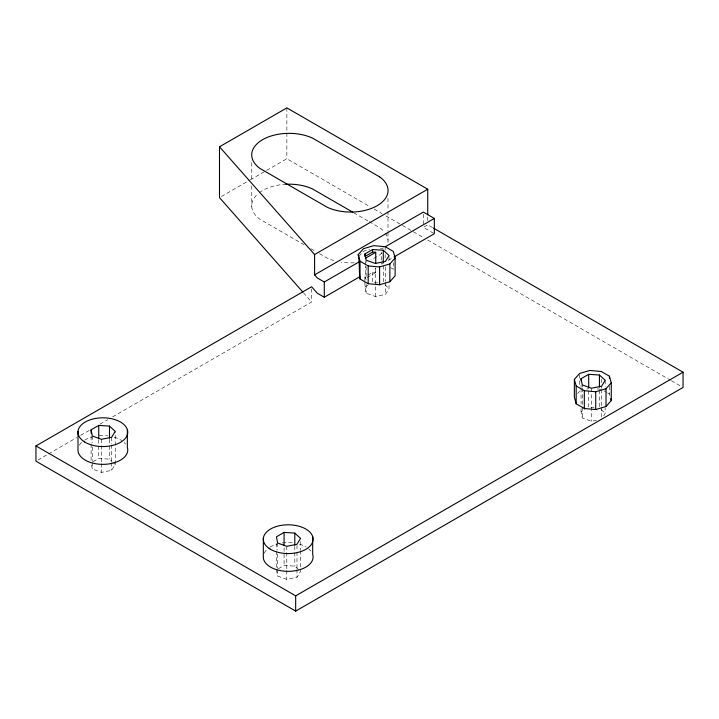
<?xml version="1.0" encoding="UTF-8"?>
<svg xmlns="http://www.w3.org/2000/svg" width="719" height="719" viewBox="0 0 719 719"><rect width="100%" height="100%" fill="white"/><g stroke="black" fill="none" stroke-linecap="round" stroke-linejoin="round"><path stroke-width="0.54" stroke-dasharray="3.6 2.7" d="M91.511 464.914L92.32 469.049L101.469 472.374L111.661 470.307L115.238 464.42L115.238 431.382M364.919 281.902L364.919 286.98L366.124 293.181L375.273 296.498L385.474 294.439L389.042 288.553L389.042 283.043M276.438 569.852L277.642 576.045L286.791 579.37L296.992 577.303L300.56 571.416L300.56 551.599M603.654 415.861L605.182 413.335L605.182 407.835M358.88 256.431L363.463 251.237L369.629 249.421M577.636 393.5L579.604 391.271M221.416 196.512L249.331 180.397M250.293 179.84L265.688 170.951M266.659 170.394L286.863 158.719L370.375 206.937M383.47 247.812L381.555 248.918L378.203 248.612M37.891 460.043L47.598 454.435M48.568 453.878L76.717 437.619M80.6 435.381L90.306 429.773M100.013 424.174L107.778 419.689M112.631 416.885L311.615 302.007L311.615 288.93M383.47 263.064L381.555 264.17L381.555 252.189M388.269 260.287L393.068 257.519M364.919 280.877L364.919 276.815L366.825 275.71M367.777 275.161L372.559 272.402L375.74 272.609L375.74 268.331M367.175 277.552L375.74 272.609M364.919 286.98L368.739 284.778M93.021 461.751L98.746 458.443L109.486 459.144L111.948 461.4M278.343 568.747L284.077 565.44L294.808 566.141L300.56 571.416M596.509 420.256L591.413 421.289L582.264 417.964L581.06 411.771L584.88 409.56M586.803 389.15L588.861 388.548M377.924 282.918L372.559 282.567L372.559 272.402M590.847 407.493L594.065 407.709M597.138 388.907L601.291 389.285M432.586 227.599L427.733 224.804L423.329 227.339L434.339 233.693M374.257 209.175L382.032 213.66M385.914 215.907L401.445 224.876M402.424 225.433L423.779 237.773M427.67 240.011L670.423 380.171M671.393 380.728L681.109 386.337M353.82 212.797L368.209 221.101M369.171 221.659L379.722 227.752A37.352 21.561 0 0 1 383.982 231.527M390.588 267.639L393.311 269.212L393.311 262.543M604.005 390.857L606.728 392.43M607.636 392.951L609.451 393.994L610.224 396.816M304.164 244.784L260.035 219.313A37.352 21.561 0 0 1 257.744 193.995M310.878 248.666L315.677 251.434M319.515 253.645L327.19 258.076A37.352 21.561 0 0 0 333.742 260.539M601.075 409.569L605.182 413.335M384.935 284.778L389.042 288.553M112.766 462.155L115.238 464.42M303.445 292.741L311.615 302.007M364.919 276.815L365.27 278.648L365.27 265.805M609.451 386.211L609.451 393.994M605.182 380.297L605.182 386.903M601.614 386.184L601.614 388.386M601.614 389.491L601.614 406.01M601.614 407.107L601.614 417.02M601.291 379.281L601.291 382.616M599.43 390.435L599.43 406.954M591.413 388.242L591.413 421.289M588.699 390.839L588.699 407.358M582.264 384.926L582.264 387.128M582.264 388.233L582.264 405.849M582.264 406.954L582.264 417.964M581.06 385.339L581.06 387.541M581.06 388.637L581.06 404.06M581.06 408.464L581.06 411.771M579.604 374.59L579.604 385.708M427.733 217.021L427.733 221.461M423.329 214.271L423.329 225.164M389.042 256.611L389.042 262.12M387.999 198.201L387.999 210.352M387.999 211.458L387.999 231.356M387.999 232.453L387.999 240.191M385.474 266.902L385.474 281.219M385.474 282.324L385.474 294.439M385.15 246.707L385.15 250.041M385.15 254.49L385.15 258.939M383.29 265.644L383.29 282.163M375.273 267.863L375.273 296.498M366.124 260.143L366.124 262.345M366.124 266.749L366.124 279.961M366.124 284.373L366.124 293.181M365.27 261.527L365.27 264.736M300.56 541.686L300.56 550.493M296.992 545.37L296.992 550.871M296.992 551.976L296.992 568.495M296.992 569.601L296.992 577.303M294.808 546.314L294.808 566.141M286.863 107.895L286.863 158.719M286.791 546.323L286.791 569.457M286.791 570.553L286.791 579.37M284.077 547.815L284.077 565.44M277.642 543.007L277.642 549.613M277.642 554.025L277.642 568.343M277.642 569.439L277.642 576.045M276.438 543.42L276.438 550.026M276.438 551.122L276.438 567.651M251.767 162.665L251.767 181.458M251.767 185.87L251.767 206.865M111.661 437.269L111.661 443.875M111.661 444.98L111.661 461.499M111.661 462.605L111.661 470.307M109.486 439.318L109.486 444.818M109.486 445.924L109.486 459.144M101.469 439.327L101.469 462.461M101.469 463.557L101.469 472.374M98.746 439.722L98.746 458.443M92.32 436.011L92.32 442.616M92.32 447.02L92.32 461.337M92.32 462.443L92.32 469.049M91.106 436.424L91.106 443.03M91.106 444.126L91.106 460.645M382.023 253.07A37.352 21.561 0 0 1 371.04 259.406M354.323 262.786A37.352 21.561 0 0 1 341.031 262.147M385.276 233.172A37.352 21.561 0 0 1 387.802 243.804M259.235 192.764A37.352 21.561 0 0 1 285.434 184.28M79.36 445.223A24.904 14.38 0 0 1 83.871 440.675M84.779 440.091A24.904 14.38 0 0 1 91.861 437.08M99.222 435.759A24.904 14.38 0 0 1 107.895 435.894M114.132 437.161A24.904 14.38 0 0 1 121.718 440.585M124.144 442.518A24.904 14.38 0 0 1 125.573 444.081M264.17 553.181A24.904 14.38 0 0 1 269.194 547.671M270.101 547.087A24.904 14.38 0 0 1 277.183 544.076M282.387 542.989A24.904 14.38 0 0 1 294.305 543.043M299.464 544.157A24.904 14.38 0 0 1 306.249 547.078M308.658 548.786A24.904 14.38 0 0 1 310.896 551.078"/><path stroke-width="1.08" d="M358.224 254.625L363.463 248.693L373.745 245.664L385.15 246.707L393.311 251.416L395.117 258.004L395.117 275.79L389.878 281.731L379.587 284.76L368.191 283.717L360.03 278.999C358.844 270.955 359.877 262.615 358.224 254.625L360.03 261.213L360.03 278.999M360.03 261.213L368.191 265.922L379.587 266.965L389.878 263.936L395.117 258.004M574.364 379.416L579.604 373.476L589.886 370.456L601.291 371.498L609.451 376.208L611.258 382.787L611.258 400.582L606.018 406.514L595.727 409.542L584.331 408.5L576.171 403.79L574.364 397.203L574.364 379.416L576.171 385.995L576.171 403.79M576.171 385.995L584.331 390.714L595.727 391.756L606.018 388.727L611.258 382.787M302.699 291.905L219.493 197.617L219.493 146.793L286.863 107.895L427.733 189.223L427.733 214.792M359.455 261.68L324.287 281.983L317.313 277.956L314.589 274.874L314.589 254.544L427.733 189.223M314.589 274.874L423.329 212.096L434.339 218.45L434.339 233.693L394.03 256.971M364.919 253.942L372.559 249.529L383.29 250.23L389.042 255.515L385.474 261.401L375.273 263.46L366.124 260.143L364.919 253.942L364.919 256.485L372.559 252.072L375.74 252.279L375.74 262.983M433.557 228.166L683.05 372.208L683.05 387.46L295.671 611.105L35.95 461.158L35.95 445.915L311.615 286.755L317.313 293.208L324.287 297.235L359.455 276.923M365.27 258.319L375.74 252.279M385.393 246.707L434.339 218.45M91.106 429.809L98.746 425.405L109.486 426.097L115.238 431.382L111.661 437.269L101.469 439.327L92.32 436.011L91.106 429.809L91.106 433.117M284.077 532.402L276.438 536.805L277.642 543.007L286.791 546.323L296.992 544.265L300.56 538.378L294.808 533.094L284.077 532.402L284.077 545.613M581.06 378.724L588.699 374.32L599.43 375.012L605.182 380.297L601.614 386.184L591.413 388.242L582.264 384.926L581.06 378.724L581.06 380.935M35.95 445.915L295.671 595.862L683.05 372.208M352.867 212.24L312.576 188.98A37.352 21.561 0 0 0 285.434 184.28M219.493 146.793L314.589 254.544M610.737 398.703L611.258 400.582M609.451 376.208L609.451 378.428M606.018 388.727L606.018 406.514M599.43 375.012L599.43 387.128M595.727 391.756L595.727 409.542M588.699 374.32L588.699 387.532M584.331 390.714L584.331 408.5M389.878 263.936L389.878 281.731M383.29 250.23L383.29 262.345M379.587 266.965L379.587 284.76M372.559 249.529L372.559 252.072M368.191 265.922L368.191 283.717M324.287 281.983L324.287 297.235M312.684 536.59L312.684 554.385A24.904 14.38 0 0 1 289.694 571.326A24.904 14.38 0 0 1 263.334 556.111L263.334 538.315M295.671 595.862L295.671 611.105M294.808 533.094L294.808 545.209M127.353 429.594L127.353 447.389A24.904 14.38 0 0 1 104.363 464.33A24.904 14.38 0 0 1 78.003 449.105L78.003 431.319M109.486 426.097L109.486 438.213M98.746 425.405L98.746 438.617M379.722 176.919L312.576 138.147A37.352 21.561 0 0 0 262.651 139.657A37.352 21.561 0 0 0 260.035 168.48L327.19 207.252A37.352 21.561 0 0 0 377.107 205.742A37.352 21.561 0 0 0 379.722 176.919M84.554 441.933A24.904 14.38 0 0 0 126.634 436.46A24.904 14.38 0 0 0 97.389 418.161A24.904 14.38 0 0 0 84.554 441.933M269.886 548.93A24.904 14.38 0 0 0 311.965 543.465A24.904 14.38 0 0 0 282.72 525.158A24.904 14.38 0 0 0 269.886 548.93"/></g></svg>
